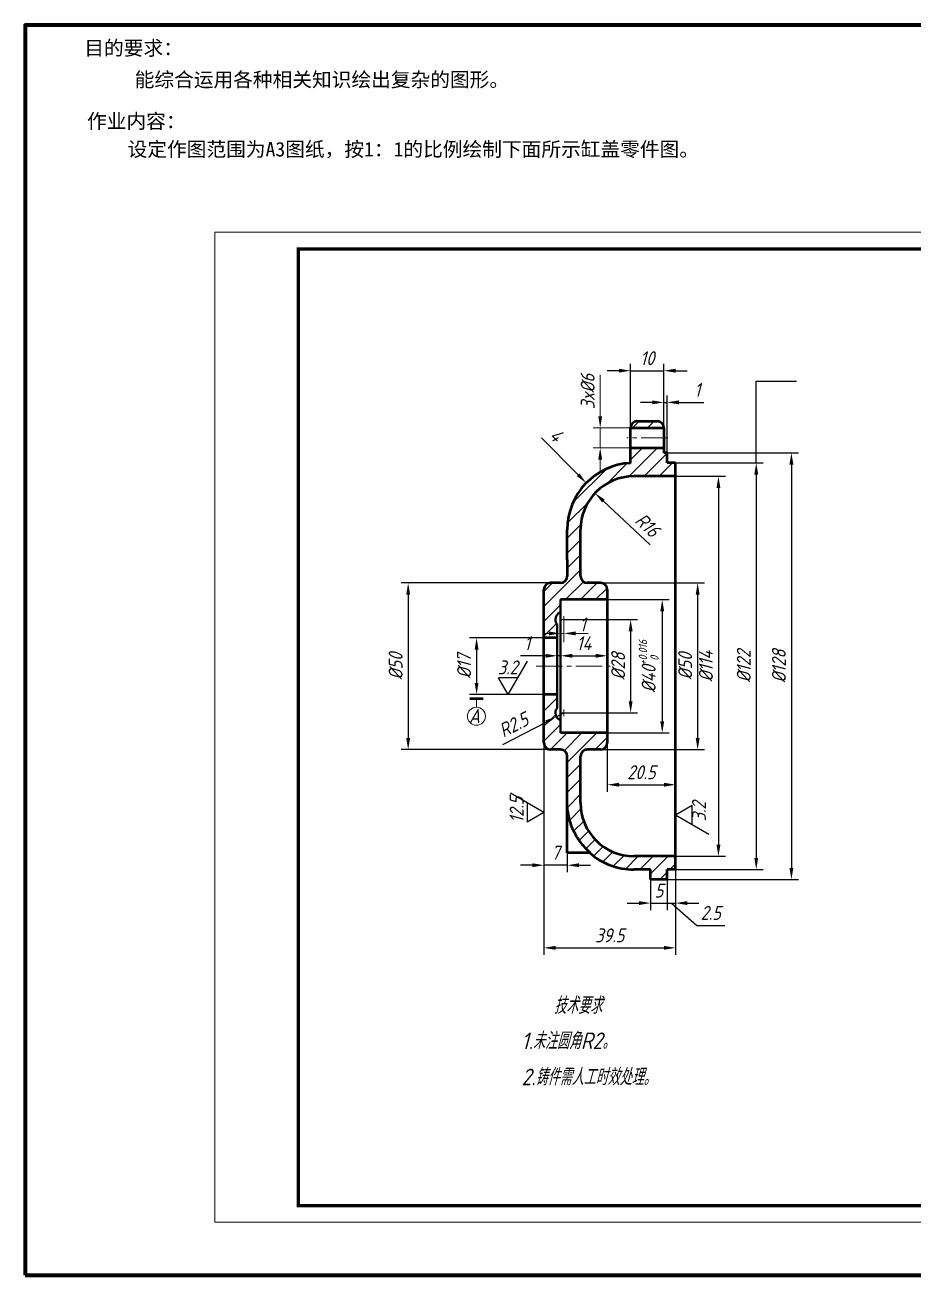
# Model space of a CAD drawing. Header units: millimetres. Extents: x 35 to 355, y 20 to 245.
# Drawn here: x 35 to 195, y 20 to 245 of the extents above; entities that cross this region are included whole.
import ezdxf
from ezdxf.enums import TextEntityAlignment as Align

# ---------------------------------------------------------------- set-up
doc = ezdxf.new("R2010")
doc.units = ezdxf.units.MM
doc.header["$LTSCALE"] = 0.5
doc.linetypes.add('CENTER2', pattern=[28.575000000000003, 19.05, -3.175, 3.175, -3.175])
doc.layers.get('0').update_dxf_attribs({"lineweight": 50})
doc.layers.add('7', color=5, linetype='Continuous')
for name, color, linetype, lineweight in [('center', 5, 'CENTER2', 20), ('dim', 5, 'Continuous', 20), ('文字', 7, 'Continuous', 20), ('框', 7, 'Continuous', 70), ('细线', 5, 'Continuous', 20)]:
    doc.layers.add(name, color=color, linetype=linetype, lineweight=lineweight)
doc.styles.get("Standard").update_dxf_attribs({"font": 'gbeitc.shx', "bigfont": 'gbcbig.shx'})
doc.styles.add('宋体', font='SimSun.ttf')
doc.dimstyles.new('1', dxfattribs={"dimtxt": 2.5, "dimasz": 2.1, "dimexe": 1.25, "dimexo": 0, "dimgap": 1, "dimtad": 1, "dimlfac": 1.66666, "dimdsep": 46, "dimtxsty": 'Standard', "dimcen": 2.5, "dimadec": 0, "dimazin": 0, "dimtfac": 1, "dimtmove": 0, "dimatfit": 3, "dimfxl": 0, "dimarcsym": 0})
doc.dimstyles.new('ISO-25', dxfattribs={"dimtxt": 2.5, "dimasz": 2.1, "dimexe": 1.25, "dimexo": 0, "dimgap": 1, "dimtad": 1, "dimlfac": 1.666666, "dimdsep": 46, "dimtxsty": 'Standard', "dimcen": 1, "dimadec": 0, "dimazin": 0, "dimtfac": 1, "dimtmove": 0, "dimatfit": 3, "dimfxl": 0, "dimarcsym": 0})

# ---------------------------------------------------------------- blocks, each defined once
blk = doc.blocks.new('*D3')
at = {"layer": 'Defpoints', "color": 0}
for p in [(152.0879939497505, 163.7740783161803), (152.0879939497505, 95.37407831618027), (159.8035253229058, 95.37407831618027)]:
    blk.add_point(p, dxfattribs=at)
at = {"layer": 'dim', "color": 0, "lineweight": -2}
for p, q in [((152.0879939497505, 163.7740783161803), (161.0535253229058, 163.7740783161803)), ((159.8035253229058, 161.6740783161803), (159.8035253229058, 97.47407831618027)), ((152.0879939497505, 95.37407831618027), (161.0535253229058, 95.37407831618026))]:
    blk.add_line(p, q, dxfattribs=at)
at = {"layer": 'dim', "color": 0}
for points in [[(159.4535253229058, 161.6740783161803), (160.1535253229058, 161.6740783161803), (159.8035253229058, 163.7740783161803)], [(159.4535253229058, 97.47407831618027), (160.1535253229058, 97.47407831618025), (159.8035253229058, 95.37407831618027)]]:
    blk.add_solid(points, dxfattribs=at)
at = {"layer": 'dim', "color": 0, "insert": (157.5535253229058, 129.5740783161803), "char_height": 2.5, "attachment_point": 5, "rotation": 90}
blk.add_mtext('%%c114', dxfattribs=at)
blk = doc.blocks.new('*D4')
at = {"layer": 'Defpoints', "color": 0}
for p in [(152.0879939497505, 166.1740783161803), (152.0879939497505, 92.97407831618028), (166.6105469248952, 92.97407831618027)]:
    blk.add_point(p, dxfattribs=at)
at = {"layer": 'dim', "color": 0, "lineweight": -2}
for p, q in [((152.0879939497505, 166.1740783161803), (167.8605469248952, 166.1740783161803)), ((166.6105469248952, 164.0740783161803), (166.6105469248952, 95.07407831618026)), ((152.0879939497505, 92.97407831618028), (167.8605469248952, 92.97407831618027))]:
    blk.add_line(p, q, dxfattribs=at)
at = {"layer": 'dim', "color": 0}
for points in [[(166.2605469248952, 164.0740783161803), (166.9605469248952, 164.0740783161803), (166.6105469248952, 166.1740783161803)], [(166.2605469248952, 95.07407831618026), (166.9605469248952, 95.07407831618026), (166.6105469248952, 92.97407831618027)]]:
    blk.add_solid(points, dxfattribs=at)
at = {"layer": 'dim', "color": 0, "insert": (164.3605469248952, 129.5740783161803), "char_height": 2.5, "attachment_point": 5, "rotation": 90}
blk.add_mtext('%%c122', dxfattribs=at)
blk = doc.blocks.new('*D5')
at = {"layer": 'Defpoints', "color": 0}
for p in [(150.5879939497505, 167.9740783161803), (150.5879939497505, 91.1740783161803), (172.9365770568023, 91.17407831618029)]:
    blk.add_point(p, dxfattribs=at)
at = {"layer": 'dim', "color": 0, "lineweight": -2}
for p, q in [((150.5879939497505, 167.9740783161803), (174.1865770568023, 167.9740783161803)), ((172.9365770568023, 165.8740783161803), (172.9365770568023, 93.27407831618028)), ((150.5879939497505, 91.1740783161803), (174.1865770568023, 91.17407831618029))]:
    blk.add_line(p, q, dxfattribs=at)
at = {"layer": 'dim', "color": 0}
for points in [[(172.5865770568023, 165.8740783161803), (173.2865770568023, 165.8740783161803), (172.9365770568023, 167.9740783161803)], [(172.5865770568023, 93.27407831618028), (173.2865770568023, 93.27407831618028), (172.9365770568023, 91.17407831618029)]]:
    blk.add_solid(points, dxfattribs=at)
at = {"layer": 'dim', "color": 0, "insert": (170.6865770568022, 129.5740783161803), "char_height": 2.5, "attachment_point": 5, "rotation": 90}
blk.add_mtext('%%c128', dxfattribs=at)
blk = doc.blocks.new('*D6')
at = {"layer": 'Defpoints', "color": 0}
for p in [(139.7879939497504, 141.5740783161803), (139.7879939497504, 117.5740783161803), (149.6875885473799, 117.5740783161803)]:
    blk.add_point(p, dxfattribs=at)
at = {"layer": 'dim', "color": 0, "lineweight": -2}
for p, q in [((139.7879939497504, 141.5740783161803), (150.9375885473799, 141.5740783161803)), ((149.6875885473799, 139.4740783161803), (149.6875885473799, 119.6740783161803)), ((139.7879939497504, 117.5740783161803), (150.9375885473799, 117.5740783161803))]:
    blk.add_line(p, q, dxfattribs=at)
at = {"layer": 'dim', "color": 0}
for points in [[(149.3375885473799, 139.4740783161803), (150.0375885473799, 139.4740783161803), (149.6875885473799, 141.5740783161803)], [(149.3375885473799, 119.6740783161803), (150.0375885473799, 119.6740783161803), (149.6875885473799, 117.5740783161803)]]:
    blk.add_solid(points, dxfattribs=at)
at = {"layer": 'dim', "color": 0, "insert": (147.2527952402933, 129.5740783161802), "char_height": 2.5, "attachment_point": 5, "rotation": 90}
blk.add_mtext('\\A1;%%c40{\\H1.500000;\\S+0.016^  0;}', dxfattribs=at)
blk = doc.blocks.new('*D7')
at = {"layer": 'Defpoints', "color": 0}
for p in [(137.999840277109, 144.5740783161803), (156.0651617403696, 144.5740783161803), (138.5879939497505, 114.5740783161803)]:
    blk.add_point(p, dxfattribs=at)
at = {"layer": 'dim', "color": 0, "lineweight": -2}
for p, q in [((137.999840277109, 144.5740783161803), (157.3151617403696, 144.5740783161803)), ((156.0651617403696, 116.6740783161803), (156.0651617403696, 142.4740783161803)), ((138.5879939497505, 114.5740783161803), (157.3151617403696, 114.5740783161803))]:
    blk.add_line(p, q, dxfattribs=at)
at = {"layer": 'dim', "color": 0}
for points in [[(155.7151617403696, 142.4740783161803), (156.4151617403696, 142.4740783161803), (156.0651617403696, 144.5740783161803)], [(155.7151617403696, 116.6740783161803), (156.4151617403696, 116.6740783161803), (156.0651617403696, 114.5740783161803)]]:
    blk.add_solid(points, dxfattribs=at)
at = {"layer": 'dim', "color": 0, "insert": (153.8151617403695, 129.5740783161802), "char_height": 2.5, "attachment_point": 5, "rotation": 90}
blk.add_mtext('%%c50', dxfattribs=at)
blk = doc.blocks.new('*D8')
at = {"layer": 'Defpoints', "color": 0}
for p in [(128.3879939497505, 134.6740783161803), (116.2748457735766, 124.4740783161803), (128.3879939497505, 124.4740783161803)]:
    blk.add_point(p, dxfattribs=at)
at = {"layer": 'dim', "color": 0, "lineweight": -2}
for p, q in [((128.3879939497505, 134.6740783161803), (115.0248457735766, 134.6740783161803)), ((116.2748457735766, 132.5740783161803), (116.2748457735766, 126.5740783161803)), ((128.3879939497505, 124.4740783161803), (115.0248457735766, 124.4740783161803))]:
    blk.add_line(p, q, dxfattribs=at)
at = {"layer": 'dim', "color": 0}
for points in [[(115.9248457735766, 132.5740783161803), (116.6248457735766, 132.5740783161803), (116.2748457735766, 134.6740783161803)], [(115.9248457735766, 126.5740783161803), (116.6248457735766, 126.5740783161803), (116.2748457735766, 124.4740783161803)]]:
    blk.add_solid(points, dxfattribs=at)
at = {"layer": 'dim', "color": 0, "insert": (114.0248457735765, 129.5740783161803), "char_height": 2.5, "attachment_point": 5, "rotation": 90}
blk.add_mtext('%%c17', dxfattribs=at)
blk = doc.blocks.new('*D9')
at = {"layer": 'Defpoints', "color": 0}
for p in [(131.9879939497505, 137.9740783161803), (131.9879939497505, 121.1740783161803), (143.9994826899045, 121.1740783161803)]:
    blk.add_point(p, dxfattribs=at)
at = {"layer": 'dim', "color": 0, "lineweight": -2}
for p, q in [((131.9879939497505, 137.9740783161803), (145.2494826899045, 137.9740783161803)), ((143.9994826899045, 135.8740783161803), (143.9994826899045, 123.2740783161803)), ((131.9879939497505, 121.1740783161803), (145.2494826899045, 121.1740783161803))]:
    blk.add_line(p, q, dxfattribs=at)
at = {"layer": 'dim', "color": 0}
for points in [[(143.6494826899045, 135.8740783161803), (144.3494826899044, 135.8740783161803), (143.9994826899045, 137.9740783161803)], [(143.6494826899045, 123.2740783161803), (144.3494826899044, 123.2740783161803), (143.9994826899045, 121.1740783161803)]]:
    blk.add_solid(points, dxfattribs=at)
at = {"layer": 'dim', "color": 0, "insert": (141.7494826899044, 129.5740783161803), "char_height": 2.5, "attachment_point": 5, "rotation": 90}
blk.add_mtext('%%c28', dxfattribs=at)
blk = doc.blocks.new('*D10')
at = {"layer": 'Defpoints', "color": 0}
for p in [(129.9176097681467, 144.5740783161803), (103.9588812587235, 114.574589648557), (129.5529663000517, 114.574589648557)]:
    blk.add_point(p, dxfattribs=at)
at = {"layer": 'dim', "color": 0, "lineweight": -2}
for p, q in [((129.9176097681467, 144.5740783161803), (102.7088812587235, 144.5740783161803)), ((103.9588812587235, 142.4740783161803), (103.9588812587235, 116.674589648557)), ((129.5529663000517, 114.574589648557), (102.7088812587235, 114.574589648557))]:
    blk.add_line(p, q, dxfattribs=at)
at = {"layer": 'dim', "color": 0}
for points in [[(103.6088812587235, 142.4740783161803), (104.3088812587235, 142.4740783161803), (103.9588812587235, 144.5740783161803)], [(103.6088812587235, 116.674589648557), (104.3088812587235, 116.674589648557), (103.9588812587235, 114.574589648557)]]:
    blk.add_solid(points, dxfattribs=at)
at = {"layer": 'dim', "color": 0, "insert": (101.7088812587235, 129.5743339823687), "char_height": 2.5, "attachment_point": 5, "rotation": 90}
blk.add_mtext('%%c50', dxfattribs=at)
blk = doc.blocks.new('*D11')
at = {"layer": 'Defpoints', "color": 0}
for p in [(130.656115184028, 120.4840790745738), (131.9879939497505, 121.1740783161803)]:
    blk.add_point(p, dxfattribs=at)
at = {"layer": 'dim', "color": 0, "lineweight": -2}
for p, q in [((121.0047641893066, 115.4840557704829), (128.7914849120166, 119.5180801363246)), ((131.9879939497505, 121.1740783161803), (130.656115184028, 120.4840790745738))]:
    blk.add_line(p, q, dxfattribs=at)
at = {"layer": 'dim', "color": 0}
blk.add_solid([(128.630485088975, 119.8288518483265), (128.9524847350581, 119.2073084243227), (130.656115184028, 120.4840790745738)], dxfattribs=at)
at = {"layer": 'dim', "color": 0, "insert": (122.9308105522461, 119.0158866328629), "char_height": 2.5, "attachment_point": 5, "rotation": 27.38707487749848}
blk.add_mtext('R2.5', dxfattribs=at)
blk = doc.blocks.new('*D12')
at = {"layer": 'Defpoints', "color": 0}
for p in [(139.7879939497505, 115.7740783161803), (152.0879939497505, 111.2740783161803), (152.0879939497505, 108.2490277402591)]:
    blk.add_point(p, dxfattribs=at)
at = {"layer": 'dim', "color": 0, "lineweight": -2}
for p, q in [((139.7879939497505, 115.7740783161803), (139.7879939497505, 106.9990277402591)), ((152.0879939497505, 111.2740783161803), (152.0879939497505, 106.9990277402591)), ((141.8879939497505, 108.2490277402591), (149.9879939497505, 108.2490277402591))]:
    blk.add_line(p, q, dxfattribs=at)
at = {"layer": 'dim', "color": 0}
for points in [[(141.8879939497505, 108.5990277402591), (141.8879939497505, 107.8990277402591), (139.7879939497505, 108.2490277402591)], [(149.9879939497505, 108.5990277402591), (149.9879939497505, 107.8990277402591), (152.0879939497505, 108.2490277402591)]]:
    blk.add_solid(points, dxfattribs=at)
at = {"layer": 'dim', "color": 0, "insert": (145.9379939497505, 110.4990277402591), "char_height": 2.5, "attachment_point": 5}
blk.add_mtext('20.5', dxfattribs=at)
blk = doc.blocks.new('*D13')
at = {"layer": 'Defpoints', "color": 0}
for p in [(139.7879939497504, 131.4614492798516), (131.3879939497505, 129.5740783161803), (139.7879939497504, 129.5740783161803)]:
    blk.add_point(p, dxfattribs=at)
at = {"layer": 'dim', "color": 0, "lineweight": -2}
for p, q in [((131.3879939497505, 129.5740783161803), (131.3879939497505, 132.7114492798516)), ((133.4879939497505, 131.4614492798516), (137.6879939497504, 131.4614492798516)), ((139.7879939497504, 129.5740783161803), (139.7879939497504, 132.7114492798516))]:
    blk.add_line(p, q, dxfattribs=at)
at = {"layer": 'dim', "color": 0}
for points in [[(133.4879939497505, 131.8114492798516), (133.4879939497505, 131.1114492798516), (131.3879939497505, 131.4614492798516)], [(137.6879939497504, 131.8114492798516), (137.6879939497504, 131.1114492798516), (139.7879939497504, 131.4614492798516)]]:
    blk.add_solid(points, dxfattribs=at)
at = {"layer": 'dim', "color": 0, "insert": (135.5879939497505, 133.7114492798516), "char_height": 2.5, "attachment_point": 5}
blk.add_mtext('14', dxfattribs=at)
blk = doc.blocks.new('*D14')
at = {"layer": 'Defpoints', "color": 0}
for p in [(130.7879939497504, 131.4614492798516), (130.7879939497504, 129.5740783161803), (131.3879939497505, 129.5740783161803)]:
    blk.add_point(p, dxfattribs=at)
at = {"layer": 'dim', "color": 0, "lineweight": -2}
for p, q in [((128.6879939497504, 131.4614492798516), (124.1713272830838, 131.4614492798516)), ((130.7879939497504, 129.5740783161803), (130.7879939497504, 132.7114492798516)), ((131.3879939497505, 131.4614492798516), (130.7879939497504, 131.4614492798516)), ((131.3879939497505, 129.5740783161803), (131.3879939497505, 132.7114492798516)), ((133.4879939497505, 131.4614492798516), (135.5879939497505, 131.4614492798516))]:
    blk.add_line(p, q, dxfattribs=at)
at = {"layer": 'dim', "color": 0}
for points in [[(128.6879939497504, 131.8114492798516), (128.6879939497504, 131.1114492798516), (130.7879939497504, 131.4614492798516)], [(133.4879939497505, 131.8114492798516), (133.4879939497505, 131.1114492798516), (131.3879939497505, 131.4614492798516)]]:
    blk.add_solid(points, dxfattribs=at)
at = {"layer": 'dim', "color": 0, "insert": (125.3796606164171, 133.7114492798516), "char_height": 2.5, "attachment_point": 5}
blk.add_mtext('1', dxfattribs=at)
blk = doc.blocks.new('*D15')
at = {"layer": 'Defpoints', "color": 0}
for p in [(137.5846574049082, 160.7401484680806), (144.5879939497505, 154.1740783161803)]:
    blk.add_point(p, dxfattribs=at)
at = {"layer": 'dim', "color": 0, "lineweight": -2}
blk.add_line((147.5344160699342, 151.4116215622657), (139.1166372740925, 159.3038206223524), dxfattribs=at)
at = {"layer": 'dim', "color": 0}
blk.add_solid([(139.3560252483805, 159.5591506005498), (138.8772492998044, 159.048490644155), (137.5846574049082, 160.7401484680806)], dxfattribs=at)
at = {"layer": 'dim', "color": 0, "insert": (147.0142800793411, 154.9835260741494), "char_height": 2.5, "attachment_point": 5, "rotation": 316.8456851374134}
blk.add_mtext('R16', dxfattribs=at)
blk = doc.blocks.new('*D16')
at = {"layer": 'Defpoints', "color": 0}
for p in [(135.8931679020368, 162.4445075674344), (136.0109658482939, 162.5614160227179), (137.5846574049082, 160.7401484680806)]:
    blk.add_point(p, dxfattribs=at)
at = {"layer": 'dim', "color": 0, "lineweight": -2}
for p, q in [((134.5316798009835, 164.0519571292402), (127.9611311189816, 170.6724974370028)), ((135.8931679020368, 162.4445075674344), (136.8981926974143, 163.4419434318312)), ((137.5846574049082, 160.7401484680806), (138.5896822002857, 161.7375843324774))]:
    blk.add_line(p, q, dxfattribs=at)
at = {"layer": 'dim', "color": 0}
blk.add_solid([(134.7801033187372, 164.2985048037919), (134.2832562832298, 163.8054094546884), (136.0109658482939, 162.5614160227179)], dxfattribs=at)
at = {"layer": 'dim', "color": 0, "insert": (130.6294477951529, 171.1779874403103), "char_height": 2.5, "attachment_point": 5, "rotation": 314.78286133491736}
blk.add_mtext('4', dxfattribs=at)
blk = doc.blocks.new('*D17')
at = {"layer": 'Defpoints', "color": 0}
for p in [(150.5879939497505, 177.07667706307), (149.9879939497505, 172.4740783161803), (150.5879939497505, 167.9740783161803)]:
    blk.add_point(p, dxfattribs=at)
at = {"layer": 'dim', "color": 0, "lineweight": -2}
for p, q in [((149.9879939497505, 172.4740783161803), (149.9879939497505, 178.32667706307)), ((150.5879939497505, 167.9740783161803), (150.5879939497505, 178.32667706307)), ((147.8879939497505, 177.07667706307), (145.7879939497505, 177.07667706307)), ((149.9879939497505, 177.07667706307), (150.5879939497505, 177.07667706307)), ((152.6879939497505, 177.07667706307), (157.2046606164172, 177.07667706307))]:
    blk.add_line(p, q, dxfattribs=at)
at = {"layer": 'dim', "color": 0}
for points in [[(147.8879939497505, 177.4266770630699), (147.8879939497505, 176.72667706307), (149.9879939497505, 177.07667706307)], [(152.6879939497505, 177.4266770630699), (152.6879939497505, 176.72667706307), (150.5879939497505, 177.07667706307)]]:
    blk.add_solid(points, dxfattribs=at)
at = {"layer": 'dim', "color": 0, "insert": (155.9963272830838, 179.32667706307), "char_height": 2.5, "attachment_point": 5}
blk.add_mtext('1', dxfattribs=at)
blk = doc.blocks.new('*D18')
at = {"layer": 'Defpoints', "color": 0}
for p in [(128.3879939497505, 116.1036941345766), (152.0879939497505, 92.9740783161803), (152.0879939497505, 78.88273114702105)]:
    blk.add_point(p, dxfattribs=at)
at = {"layer": 'dim', "color": 0, "lineweight": -2}
for p, q in [((128.3879939497505, 116.1036941345766), (128.3879939497505, 77.63273114702105)), ((152.0879939497505, 92.9740783161803), (152.0879939497505, 77.63273114702105)), ((130.4879939497505, 78.88273114702105), (149.9879939497505, 78.88273114702105))]:
    blk.add_line(p, q, dxfattribs=at)
at = {"layer": 'dim', "color": 0}
for points in [[(130.4879939497505, 79.23273114702104), (130.4879939497505, 78.53273114702105), (128.3879939497505, 78.88273114702105)], [(149.9879939497505, 79.23273114702104), (149.9879939497505, 78.53273114702105), (152.0879939497505, 78.88273114702105)]]:
    blk.add_solid(points, dxfattribs=at)
at = {"layer": 'dim', "color": 0, "insert": (140.2379939497505, 81.13273114702105), "char_height": 2.5, "attachment_point": 5}
blk.add_mtext('39.5', dxfattribs=at)
blk = doc.blocks.new('*D19')
at = {"layer": 'Defpoints', "color": 0}
for p in [(128.3879939497505, 95.97407831618028), (132.5879939497505, 95.97407831618028), (128.3879939497505, 93.76130810460072)]:
    blk.add_point(p, dxfattribs=at)
at = {"layer": 'dim', "color": 0, "lineweight": -2}
for p, q in [((128.3879939497505, 95.97407831618028), (128.3879939497505, 92.51130810460072)), ((132.5879939497505, 95.97407831618028), (132.5879939497505, 92.51130810460072)), ((126.2879939497505, 93.76130810460072), (124.1879939497505, 93.76130810460072)), ((132.5879939497505, 93.76130810460072), (128.3879939497505, 93.76130810460072)), ((134.6879939497505, 93.76130810460072), (136.7879939497505, 93.76130810460072))]:
    blk.add_line(p, q, dxfattribs=at)
at = {"layer": 'dim', "color": 0}
for points in [[(126.2879939497505, 94.11130810460071), (126.2879939497505, 93.41130810460072), (128.3879939497505, 93.76130810460072)], [(134.6879939497505, 94.11130810460071), (134.6879939497505, 93.41130810460072), (132.5879939497505, 93.76130810460072)]]:
    blk.add_solid(points, dxfattribs=at)
at = {"layer": 'dim', "color": 0, "insert": (130.4879939497505, 96.01130810460072), "char_height": 2.5, "attachment_point": 5}
blk.add_mtext('7', dxfattribs=at)
blk = doc.blocks.new('*D20')
at = {"layer": 'Defpoints', "color": 0}
for p in [(147.5879939497505, 91.17407831618027), (150.5879939497505, 91.17407831618027), (150.5879939497505, 86.94196044227405)]:
    blk.add_point(p, dxfattribs=at)
at = {"layer": 'dim', "color": 0, "lineweight": -2}
for p, q in [((147.5879939497505, 91.17407831618027), (147.5879939497505, 85.69196044227405)), ((150.5879939497505, 91.17407831618027), (150.5879939497505, 85.69196044227405)), ((143.3879939497505, 86.94196044227405), (145.4879939497505, 86.94196044227405)), ((147.5879939497505, 86.94196044227405), (150.5478078624977, 86.94196044227405))]:
    blk.add_line(p, q, dxfattribs=at)
at = {"layer": 'dim', "color": 0}
blk.add_solid([(145.4879939497505, 87.29196044227405), (145.4879939497505, 86.59196044227406), (147.5879939497505, 86.94196044227405)], dxfattribs=at)
at = {"layer": 'dim', "color": 0, "insert": (149.0879939497505, 89.19196044227405), "char_height": 2.5, "attachment_point": 5}
blk.add_mtext('5', dxfattribs=at)
blk = doc.blocks.new('*D21')
at = {"layer": 'Defpoints', "color": 0}
for p in [(150.5879939497505, 91.17407831618029), (152.0879939497505, 91.17407831618029), (152.0879939497505, 86.94196044227402)]:
    blk.add_point(p, dxfattribs=at)
at = {"layer": 'dim', "color": 0, "lineweight": -2}
for p, q in [((152.0879939497505, 91.17407831618029), (152.0879939497505, 85.69196044227402)), ((150.5879939497505, 86.94196044227402), (152.0879939497505, 86.94196044227402)), ((151.3379939497505, 86.94196044227402), (155.8917439497506, 82.92946044227402)), ((154.1879939497505, 86.94196044227402), (156.2879939497505, 86.94196044227402)), ((155.8917439497506, 82.92946044227402), (160.9476086518854, 82.92946044227402))]:
    blk.add_line(p, q, dxfattribs=at)
at = {"layer": 'dim', "color": 0}
blk.add_solid([(154.1879939497505, 87.29196044227402), (154.1879939497505, 86.59196044227403), (152.0879939497505, 86.94196044227402)], dxfattribs=at)
at = {"layer": 'dim', "color": 0, "insert": (158.419676300818, 85.17946044227402), "char_height": 2.5, "attachment_point": 5}
blk.add_mtext('2.5', dxfattribs=at)
blk = doc.blocks.new('ROUGH')
at = {"layer": '7'}
for p, q in [((0, 0), (5.773502691896169, 9.999999999999986)), ((2.886751345948085, 4.999999999999986), (-2.886751345948085, 5.000000000000014)), ((0, 0), (-2.886751345948142, 5.000000000000014))]:
    blk.add_line(p, q, dxfattribs=at)
blk = doc.blocks.new('*D28')
at = {"layer": 'Defpoints', "color": 0}
for p in [(149.9879939497505, 182.7737186847081), (143.9879939497505, 172.4740783161803), (149.9879939497505, 172.4740783161803)]:
    blk.add_point(p, dxfattribs=at)
at = {"layer": 'dim', "color": 0, "lineweight": -2}
for p, q in [((141.8879939497505, 182.7737186847081), (139.7879939497505, 182.7737186847081)), ((143.9879939497505, 172.4740783161803), (143.9879939497505, 184.0237186847081)), ((143.9879939497505, 182.7737186847081), (149.9879939497505, 182.7737186847081)), ((149.9879939497505, 172.4740783161803), (149.9879939497505, 184.0237186847081)), ((152.0879939497505, 182.7737186847081), (154.1879939497505, 182.7737186847081))]:
    blk.add_line(p, q, dxfattribs=at)
at = {"layer": 'dim', "color": 0}
for points in [[(141.8879939497505, 183.1237186847081), (141.8879939497505, 182.4237186847081), (143.9879939497505, 182.7737186847081)], [(152.0879939497505, 183.1237186847081), (152.0879939497505, 182.4237186847081), (149.9879939497505, 182.7737186847081)]]:
    blk.add_solid(points, dxfattribs=at)
at = {"layer": 'dim', "color": 0, "insert": (146.9879939497505, 185.0237186847081), "char_height": 2.5, "attachment_point": 5}
blk.add_mtext('10', dxfattribs=at)
blk = doc.blocks.new('_Dot')
at = {"color": 0, "linetype": 'ByBlock', "lineweight": -2}
blk.add_line((-0.5, 0), (-1, 0), dxfattribs=at)
at = {"color": 0, "linetype": 'ByBlock', "const_width": 0.5}
blk.add_lwpolyline([(-0.25, 0, 1), (0.25, 0, 1)], format="xyb", close=True, dxfattribs=at)

msp = doc.modelspace()

# ---------------------------------------------------------------- hatches: boundary and pattern name
at = {"layer": 'dim'}
h = msp.add_hatch(dxfattribs=at)
h.set_pattern_fill('ANSI31', color=256, scale=0.6, style=0)
h.set_pattern_definition([(45, (128.3879939497505, 129.5740783161803), (-1.347038418160373, 1.347038418160373), [])])
h.paths.add_polyline_path([(149.9879939497505, 172.4740783161803, 0.414213562373096), (148.7879939497504, 173.6740783161803), (145.1879939497505, 173.6740783161803, 0.4142135623730952), (143.9879939497505, 172.4740783161803)])
h.paths.add_polyline_path([(152.0879939497505, 163.7740783161803), (152.0879939497505, 166.1740783161803), (150.5879939497505, 166.1740783161803), (150.5879939497505, 167.9740783161803), (149.9879939497505, 167.9740783161803), (149.9879939497505, 168.8740783161803), (143.9879939497505, 168.8740783161803), (143.9879939497505, 166.1590689294432, 0.3996375341443297), (132.5879939497505, 154.1740783161803), (132.5879939497505, 148.7123469063984), (132.5879939497505, 145.7740783161803, -0.4142135623730955), (131.3879939497505, 144.5740783161803), (129.5879939497505, 144.5740783161803, 0.414213562373095), (128.3879939497505, 143.3740783161803), (128.3879939497505, 134.6740783161803), (130.7879939497504, 134.6740783161803), (130.7879939497504, 137.0740783161803, -0.1622776601683784), (130.4879939497505, 137.9740783161803, -0.2982166266986067), (131.3879939497505, 139.3488510246671), (131.3879939497505, 141.5740783161803), (139.7879939497504, 141.5740783161803), (139.7879939497504, 143.3740783161803, 0.4142135623730951), (138.5879939497505, 144.5740783161803), (136.7241333650057, 144.5740783161803), (136.1879939497505, 144.5740783161803, -0.4142135623730953), (134.9879939497505, 145.7740783161803), (134.9879939497505, 154.1740783161803, -0.4142135623730953), (144.5879939497505, 163.7740783161803)])
edge = h.paths.add_edge_path()
edge.add_line((132.5879939497505, 113.3740783161803), (132.5879939497505, 105.1226979870455))
edge.add_spline(control_points=[(132.5879939497505, 105.1226979870455), (132.5879939497505, 104.2572561017452), (132.6794394923061, 103.4006331371584), (132.955238234696, 102.1290680762947), (133.0712579209376, 101.7058529654684), (133.345179790817, 100.8835419799735), (133.6615792694446, 100.0808701371026), (134.0614959792418, 99.31681173935795), (134.5039047436575, 98.57239916315628), (134.7480392400912, 98.20798662012491), (135.5307264522482, 97.16693791093978), (136.1197231060224, 96.53818756012714), (136.7752650408977, 95.97407831618031)], knot_values=[0.02838736443659146, 0.02838736443659146, 0.02838736443659146, 0.02838736443659146, 0.0326945955217926, 0.0326945955217926, 0.03484821106439316, 0.03484821106439316, 0.03700182660699372, 0.03915544214959428, 0.03915544214959428, 0.04130905769219484, 0.04130905769219484, 0.04561628877739594, 0.04561628877739594, 0.04561628877739594, 0.04561628877739594], degree=3, periodic=0)
edge.add_line((136.7752650408977, 95.97407831618031), (136.6507400165567, 95.97407831618031))
edge.add_arc((144.5879939497505, 104.9740783161803), 12, 228.5903778907292, 270)
edge.add_line((144.5879939497505, 92.97407831618031), (147.5879939497505, 92.97407831618031))
edge.add_line((147.5879939497505, 92.97407831618031), (147.5879939497505, 91.17407831618031))
edge.add_line((147.5879939497505, 91.17407831618031), (150.5879939497505, 91.17407831618031))
edge.add_line((150.5879939497505, 91.17407831618031), (150.5879939497505, 92.97407831618031))
edge.add_line((150.5879939497505, 92.97407831618033), (152.0879939497505, 92.97407831618033))
edge.add_line((152.0879939497505, 92.97407831618033), (152.0879939497505, 95.37407831618032))
edge.add_line((152.0879939497505, 95.37407831618032), (144.5879939497505, 95.37407831618032))
edge.add_arc((144.5879939497505, 104.9740783161803), 9.599999999999998, 180, 270, ccw=False)
edge.add_line((134.9879939497505, 104.9740783161803), (134.9879939497505, 113.3740783161803))
edge.add_arc((136.1879939497505, 113.3740783161803), 1.2, 90, 180.0000000000001, ccw=False)
edge.add_line((136.1879939497505, 114.5740783161803), (138.5879939497505, 114.5740783161803))
edge.add_arc((138.5879939497505, 115.7740783161803), 1.2, 270, 360)
edge.add_line((139.7879939497504, 115.7740783161803), (139.7879939497504, 117.5740783161803))
edge.add_line((139.7879939497504, 117.5740783161803), (131.3879939497504, 117.5740783161803))
edge.add_line((131.3879939497505, 117.5740783161803), (131.3879939497505, 119.7993056076936))
edge.add_arc((131.9879939497505, 121.1740783161803), 1.499999999999999, 180, 246.4218215217981, ccw=False)
edge.add_arc((131.9879939497505, 121.1740783161803), 1.499999999999999, 143.1301023541561, 180, ccw=False)
edge.add_line((130.7879939497504, 122.0740783161803), (130.7879939497504, 124.4740783161803))
edge.add_line((130.7879939497504, 124.4740783161803), (128.3879939497504, 124.4740783161803))
edge.add_line((128.3879939497505, 124.4740783161803), (128.3879939497505, 115.7740783161803))
edge.add_arc((129.5879939497505, 115.7740783161803), 1.2, 180, 270)
edge.add_line((129.5879939497505, 114.5740783161803), (131.3879939497505, 114.5740783161803))
edge.add_arc((131.3879939497505, 113.3740783161803), 1.2, -1.1368683772161603e-13, 90.00000000000023, ccw=False)

# ---------------------------------------------------------------- linework, layer by layer
for p, q in [((145.1879939497505, 173.6740783161803), (148.7879939497505, 173.6740783161803)), ((143.9879939497505, 172.4740783161803), (149.9879939497505, 172.4740783161803)), ((143.9879939497505, 172.1328611935136), (143.9879939497505, 172.4740783161803)), ((143.9879939497505, 166.1590689294432), (143.9879939497505, 172.1328611935136)), ((149.9879939497505, 172.4740783161803), (149.9879939497505, 168.8740783161803)), ((143.9879939497505, 168.8740783161803), (149.9879939497505, 168.8740783161803)), ((149.9879939497505, 168.8740783161803), (149.9879939497505, 167.9740783161803)), ((150.5879939497505, 167.9740783161803), (149.9879939497505, 167.9740783161803)), ((150.5879939497505, 166.1740783161803), (150.5879939497505, 167.9740783161803)), ((152.0879939497505, 166.1740783161803), (150.5879939497505, 166.1740783161803)), ((152.0879939497505, 129.5740783161803), (152.0879939497505, 166.1740783161803)), ((152.0879939497505, 163.7740783161803), (144.5879939497505, 163.7740783161803)), ((132.5879939497505, 148.7123469063984), (132.5879939497505, 154.1740783161803)), ((134.9879939497505, 145.7740783161803), (134.9879939497505, 154.1740783161803)), ((132.5879939497505, 148.7123469063984), (132.5879939497505, 145.7740783161803)), ((131.3879939497505, 144.5740783161803), (129.5879939497505, 144.5740783161803)), ((136.7241123948942, 144.5740783161803), (136.1879939497505, 144.5740783161803)), ((138.5879939497505, 144.5740783161803), (136.7241333650057, 144.5740783161803)), ((128.3879939497505, 129.5740783161803), (128.3879939497505, 143.3740783161803)), ((139.7879939497504, 143.3740783161803), (139.7879939497504, 129.5740783161803)), ((139.7879939497504, 141.5740783161803), (131.3879939497505, 141.5740783161803)), ((130.7879939497504, 134.6740783161803), (128.3879939497505, 134.6740783161803)), ((128.3879939497505, 115.7740783161803), (128.3879939497505, 129.5740783161803)), ((139.7879939497504, 129.5740783161803), (139.7879939497504, 115.7740783161803)), ((152.0879939497505, 92.9740783161803), (152.0879939497505, 129.5740783161803)), ((115.0305055240137, 123.7502149845316), (117.4479970444301, 123.7502149845316)), ((130.7879939497504, 124.4740783161803), (128.3879939497505, 124.4740783161803)), ((139.7879939497504, 117.5740783161803), (131.3879939497505, 117.5740783161803)), ((131.3879939497505, 114.5740783161803), (129.5879939497505, 114.5740783161803)), ((132.5879939497505, 105.1226979870455), (132.5879939497505, 113.3740783161803)), ((134.9879939497505, 104.9740783161803), (134.9879939497505, 113.3740783161803)), ((138.5879939497505, 114.5740783161803), (136.1879939497505, 114.5740783161803)), ((132.5879939497505, 95.97407831618028), (132.5879939497505, 105.1226979870455)), ((136.7752650408977, 95.97407831618028), (132.5879939497505, 95.97407831618028)), ((152.0879939497505, 95.3740783161803), (144.5879939497505, 95.3740783161803)), ((147.5879939497505, 92.97407831618028), (144.5879939497505, 92.97407831618028)), ((147.5879939497505, 91.17407831618027), (147.5879939497505, 92.97407831618028)), ((150.5879939497505, 91.17407831618027), (150.5879939497505, 92.9740783161803)), ((152.0879939497505, 92.9740783161803), (150.5879939497505, 92.9740783161803)), ((150.5879939497505, 91.17407831618027), (147.5879939497505, 91.17407831618027))]:
    msp.add_line(p, q)
at = {"lineweight": 40}
for p, q in [((131.3879939497505, 129.5740783161803), (131.3879939497505, 141.5740783161803)), ((130.7879939497504, 129.5740783161803), (130.7879939497504, 137.0740783161803)), ((130.7879939497504, 122.0740783161803), (130.7879939497504, 129.5740783161803)), ((131.3879939497505, 117.5740783161803), (131.3879939497505, 129.5740783161803))]:
    msp.add_line(p, q, dxfattribs=at)
for centre, radius, start, end in [((145.1879939497505, 172.4740783161803), 1.2, 90.00000000000038, 180), ((148.7879939497505, 172.4740783161803), 1.2, 4.071109992273301e-13, 90), ((144.5879939497505, 154.1740783161803), 12, 92.86598398259886, 180), ((144.5879939497505, 154.1740783161803), 9.6, 90, 180), ((129.5879939497505, 143.3740783161803), 1.2, 90, 180), ((131.3879939497505, 145.7740783161803), 1.2, 270, 0), ((136.1879939497505, 145.7740783161803), 1.2, 180, 270), ((138.5879939497505, 143.3740783161803), 1.2, 0, 90), ((129.5879939497505, 115.7740783161803), 1.2, 180, 270), ((138.5879939497505, 115.7740783161803), 1.2, 270, 0), ((131.3879939497505, 113.3740783161803), 1.2, 0, 90), ((136.1879939497505, 113.3740783161803), 1.2, 90, 180), ((144.5879939497505, 104.9740783161803), 9.6, 180, 270), ((144.5879939497505, 104.9740783161803), 12, 228.5903779054259, 270)]:
    msp.add_arc(centre, radius, start, end)
for centre, start, end in [((131.9879939497505, 137.9740783161803), 113.5781784782018, 180), ((131.9879939497505, 137.9740783161803), 179.9999999999999, 216.8698976458438), ((131.9879939497505, 121.1740783161803), 143.1301023541562, 180), ((131.9879939497505, 121.1740783161803), 180, 246.4218215217981)]:
    msp.add_arc(centre, 1.5, start, end, dxfattribs=at)
msp.add_open_spline([(136.7752650408977, 95.97407831618028), (136.1197231060224, 96.53818756012711), (135.5307264522482, 97.16693791093974), (134.7480392400912, 98.20798662012488), (134.5039047436575, 98.57239916315623), (134.0614959792418, 99.31681173935792), (133.6615792694446, 100.0808701371025), (133.345179790817, 100.8835419799734), (133.0712579209377, 101.7058529654684), (132.955238234696, 102.1290680762946), (132.6794394923061, 103.4006331371584), (132.5879939497505, 104.2572561017452), (132.5879939497505, 105.1226979870455)], degree=3, knots=[0.02838736443659145, 0.02838736443659145, 0.02838736443659145, 0.02838736443659145, 0.03269459552179256, 0.03269459552179256, 0.03484821106439312, 0.03484821106439312, 0.03700182660699368, 0.03915544214959424, 0.03915544214959424, 0.0413090576921948, 0.0413090576921948, 0.04561628877739594, 0.04561628877739594, 0.04561628877739594, 0.04561628877739594])
at = {"layer": 'center', "ltscale": 0.5}
for p, q in [((150.6789836910489, 170.6740783161803), (143.3131027204257, 170.6740783161803)), ((126.9788142221461, 129.5740783161803), (140.3148559826811, 129.5782055332609))]:
    msp.add_line(p, q, dxfattribs=at)
at = {"layer": 'dim'}
for p, q in [((138.5241553157219, 174.5740783161803), (138.5241553157219, 182.059630785327)), ((143.9879939497505, 172.4740783161803), (137.2741553157219, 172.4740783161803)), ((138.5241553157219, 168.8740783161803), (138.5241553157219, 172.4740783161803)), ((143.9879939497505, 168.8740783161803), (137.2741553157219, 168.8740783161803)), ((138.5241553157219, 166.7740783161803), (138.5241553157219, 164.6740783161803)), ((131.3879939497505, 137.9740783161803), (132.5879939497505, 137.9740783161803)), ((131.3879939497505, 137.9740783161803), (131.3879939497505, 133.8862295302964)), ((131.9879939497505, 137.3740783161803), (131.9879939497505, 138.5740783161803)), ((131.9879939497505, 137.9740783161803), (131.9879939497505, 133.8862295302964)), ((129.2879939497505, 135.4862295302964), (128.2379939497505, 135.4862295302964)), ((131.3879939497505, 135.4862295302964), (131.9879939497505, 135.4862295302964)), ((134.0879939497505, 135.4862295302964), (136.3463272830838, 135.4862295302964)), ((116.2392512842219, 123.7502149845316), (116.2392512842219, 122.204181949019)), ((131.9879939497505, 120.5740783161803), (131.9879939497505, 121.7740783161803)), ((131.3879939497505, 121.1740783161803), (132.5879939497505, 121.1740783161803))]:
    msp.add_line(p, q, dxfattribs=at)
msp.add_circle((116.2392512842219, 120.5808475672369), 1.623334381782224, dxfattribs=at)
for points in [[(138.1741553157219, 174.5740783161803), (138.8741553157219, 174.5740783161803), (138.5241553157219, 172.4740783161803)], [(138.1741553157219, 166.7740783161803), (138.8741553157219, 166.7740783161803), (138.5241553157219, 168.8740783161803)], [(129.2879939497505, 135.8362295302964), (129.2879939497505, 135.1362295302964), (131.3879939497505, 135.4862295302964)], [(134.0879939497505, 135.8362295302964), (134.0879939497505, 135.1362295302964), (131.9879939497505, 135.4862295302964)]]:
    msp.add_solid(points, dxfattribs=at)
at = {"layer": '框'}
msp.add_lwpolyline([(35, 20), (355, 20), (355, 245), (35, 245)], close=True, dxfattribs=at)
at = {"layer": '框', "const_width": 0.6}
msp.add_lwpolyline([(84.1696231956355, 32.50843022828968), (84.1696231956355, 204.7084302282897), (318.1696231956355, 204.7084302282897), (318.1696231956355, 32.50843022828968)], close=True, dxfattribs=at)
at = {"layer": '细线'}
for p, q in [((69.1696231956355, 207.7084302282897), (321.1696231956355, 207.7084302282897)), ((69.1696231956355, 29.50843022828968), (69.1696231956355, 207.7084302282896)), ((321.1696231956355, 29.50843022828968), (69.1696231956355, 29.50843022828968))]:
    msp.add_line(p, q, dxfattribs=at)

# ---------------------------------------------------------------- block references
at = {"xscale": 0.6, "yscale": 0.6, "zscale": 0.6}
msp.add_blockref('ROUGH', (121.9564198616635, 124.4740783161803), dxfattribs=at)
at = {"xscale": 0.6, "yscale": 0.6, "zscale": 0.6, "rotation": 90}
msp.add_blockref('ROUGH', (128.3879939497505, 103.2652493511156), dxfattribs=at)
at = {"layer": 'dim', "xscale": 0.6, "yscale": 0.6, "zscale": 0.6, "rotation": 270}
msp.add_blockref('ROUGH', (152.0879939497505, 102.8314745631332), dxfattribs=at)

# ---------------------------------------------------------------- texts
at = {"style": '宋体'}
for s, p in [('目的要求：', (45.67943839058542, 239.548723970445)), ('能综合运用各种相关知识绘出复杂的图形。', (54.74196444638649, 233.8724642026576)), ('作业内容：', (46.16429446486354, 226.3960096702402)), ('设定作图范围为A3图纸，按1：1的比例绘制下面所示缸盖零件图。', (53.47141397244395, 221.3404541146846))]:
    msp.add_text(s, height=2.6, dxfattribs=at).set_placement(p)
at = {"layer": 'dim'}
msp.add_text('3.2', height=2.5, dxfattribs=at).set_placement((120.0958112304622, 128.1264669548615))
msp.add_text('A', height=2.56608, dxfattribs=at).set_placement((115.8827501595191, 120.6189966322878), align=Align.MIDDLE)
for s, p in [('12.5', (124.7356053110692, 101.4046407199143)), ('3.2', (157.5572159236271, 101.6364316456508))]:
    msp.add_text(s, height=2.5, rotation=90, dxfattribs=at).set_placement(p)
at = {"layer": 'dim', "insert": (136.2741553157218, 179.0084028782865), "char_height": 2.5, "attachment_point": 5, "rotation": 90}
msp.add_mtext('3x%%c6', dxfattribs=at)
at = {"layer": 'dim', "insert": (135.3610895144041, 137.1129787021287), "char_height": 2.5, "attachment_point": 5}
msp.add_mtext('1', dxfattribs=at)
at = {"layer": '文字'}
for s, p in [('技术要求', (130.2088083721646, 67.01201268447807)), ('1.未注圆角R2。', (124.3658102675879, 60.65581590656173)), ('2.铸件需人工时效处理。', (124.3658102675879, 54.14903782645591))]:
    msp.add_text(s, height=3, dxfattribs=at).set_placement(p)

# ---------------------------------------------------------------- dimensions: what is measured, and where the dimension line sits
at = {"layer": 'dim'}
for base, p1, p2, override, picture, middle in [((149.9879939497505, 182.7737186847081), (143.9879939497505, 172.4740783161803), (149.9879939497505, 172.4740783161803), {"dimldrblk": 'Dot'}, '*D28', (146.9879939497505, 185.0237186847081)), ((150.5879939497505, 86.94196044227405), (147.5879939497505, 91.17407831618027), (150.5879939497505, 91.17407831618027), {"dimsd2": 1}, '*D20', (149.0879939497505, 89.19196044227405))]:
    dim = msp.add_linear_dim(base=base, p1=p1, p2=p2, dimstyle='ISO-25', override=override, dxfattribs=at)
    dim.commit()
    dim.dimension.update_dxf_attribs({"geometry": picture, "text_midpoint": middle})
for base, p1, p2, picture, middle in [((150.5879939497505, 177.07667706307), (149.9879939497505, 172.4740783161803), (150.5879939497505, 167.9740783161803), '*D17', (155.9963272830838, 179.32667706307)), ((130.7879939497504, 131.4614492798516), (131.3879939497505, 129.5740783161803), (130.7879939497504, 129.5740783161803), '*D14', (125.3796606164171, 133.7114492798516)), ((139.7879939497504, 131.4614492798516), (131.3879939497505, 129.5740783161803), (139.7879939497504, 129.5740783161803), '*D13', (135.5879939497505, 133.7114492798516)), ((152.0879939497505, 78.88273114702105), (128.3879939497505, 116.1036941345766), (152.0879939497505, 92.9740783161803), '*D18', (140.2379939497505, 81.13273114702105)), ((152.0879939497505, 108.2490277402591), (139.7879939497505, 115.7740783161803), (152.0879939497505, 111.2740783161803), '*D12', (145.9379939497505, 110.4990277402591)), ((128.3879939497505, 93.76130810460072), (132.5879939497505, 95.97407831618028), (128.3879939497505, 95.97407831618028), '*D19', (130.4879939497505, 96.01130810460072))]:
    dim = msp.add_linear_dim(base=base, p1=p1, p2=p2, dimstyle='ISO-25', dxfattribs=at)
    dim.commit()
    dim.dimension.update_dxf_attribs({"geometry": picture, "text_midpoint": middle})
for base, p1, p2, angle, dimstyle, override, picture, middle, dimtype in [((136.0109658482939, 162.5614160227179), (137.5846574049082, 160.7401484680806), (135.8931679020368, 162.4445075674344), 134.7828613349183, 'ISO-25', {"dimsd1": 1, "dimsd2": 0}, '*D16', (129.0324394667362, 169.5930381039063), 161), ((103.9588812587235, 114.574589648557), (129.9176097681467, 144.5740783161803), (129.5529663000517, 114.574589648557), 90, '1', {"dimpost": '%%c<>'}, '*D10', (103.9588812587235, 129.5743339823687), 160), ((156.0651617403696, 144.5740783161803), (138.5879939497505, 114.5740783161803), (137.999840277109, 144.5740783161803), 90, '1', {"dimpost": '%%c<>'}, '*D7', (156.0651617403695, 129.5740783161802), 160), ((149.6875885473799, 117.5740783161803), (139.7879939497504, 141.5740783161803), (139.7879939497504, 117.5740783161803), 90, '1', {"dimgap": 1, "dimpost": '%%c<>', "dimtol": 1, "dimlim": 0, "dimtp": 0.016, "dimtm": 0, "dimtfac": 0.6, "dimtdec": 3, "dimtolj": 1}, '*D6', (149.6875885473799, 129.5740783161802), 160), ((143.9994826899045, 121.1740783161803), (131.9879939497505, 137.9740783161803), (131.9879939497505, 121.1740783161803), 90, '1', {"dimpost": '%%c<>'}, '*D9', (143.9994826899044, 129.5740783161803), 160), ((116.2748457735766, 124.4740783161803), (128.3879939497505, 134.6740783161803), (128.3879939497505, 124.4740783161803), 90, '1', {"dimpost": '%%c<>'}, '*D8', (116.2748457735765, 129.5740783161803), 160)]:
    dim = msp.add_linear_dim(base=base, p1=p1, p2=p2, angle=angle, dimstyle=dimstyle, override=override, dxfattribs=at)
    dim.commit()
    dim.dimension.update_dxf_attribs({"geometry": picture, "text_midpoint": middle, "dimtype": dimtype})
for base, p1, p2, picture, middle in [((172.9365770568023, 91.17407831618029), (150.5879939497505, 167.9740783161803), (150.5879939497505, 91.1740783161803), '*D5', (170.6865770568022, 129.5740783161803)), ((166.6105469248952, 92.97407831618027), (152.0879939497505, 166.1740783161803), (152.0879939497505, 92.97407831618028), '*D4', (164.3605469248952, 129.5740783161803)), ((159.8035253229058, 95.37407831618027), (152.0879939497505, 163.7740783161803), (152.0879939497505, 95.37407831618027), '*D3', (157.5535253229058, 129.5740783161803))]:
    dim = msp.add_linear_dim(base=base, p1=p1, p2=p2, angle=90, dimstyle='1', override={"dimpost": '%%c<>'}, dxfattribs=at)
    dim.commit()
    dim.dimension.update_dxf_attribs({"geometry": picture, "text_midpoint": middle})
dim = msp.add_radius_dim(center=(144.5879939497505, 154.1740783161803), mpoint=(137.5846574049082, 160.7401484680806), dimstyle='ISO-25', dxfattribs=at)
dim.commit()
dim.dimension.update_dxf_attribs({"geometry": '*D15', "text_midpoint": (145.4753573874895, 153.3421190714519), "dimtype": 164})
dim = msp.add_radius_dim(center=(131.9879939497505, 121.1740783161803), mpoint=(130.656115184028, 120.4840790745738), dimstyle='ISO-25', dxfattribs=at)
dim.commit()
dim.dimension.update_dxf_attribs({"geometry": '*D11', "text_midpoint": (122.9308105522461, 119.0158866328629)})
dim = msp.add_linear_dim(base=(152.0879939497505, 86.94196044227402), p1=(150.5879939497505, 91.17407831618029), p2=(152.0879939497505, 91.17407831618029), dimstyle='ISO-25', override={"dimse1": 1, "dimsd1": 1, "dimtmove": 1}, dxfattribs=at)
dim.commit()
dim.dimension.update_dxf_attribs({"geometry": '*D21', "text_midpoint": (156.8917439497506, 82.92946044227402), "dimtype": 160})

# ---------------------------------------------------------------- leaders
msp.add_leader([(166.6105469248952, 166.1740783161803), (166.6105469248952, 180.8725897846275), (173.8440041640218, 180.8725897846275)], dimstyle='ISO-25', override={"dimgap": 1, "dimtad": 0, "dimldrblk": 'None'}, dxfattribs=at)

doc.saveas('drawing.dxf')
